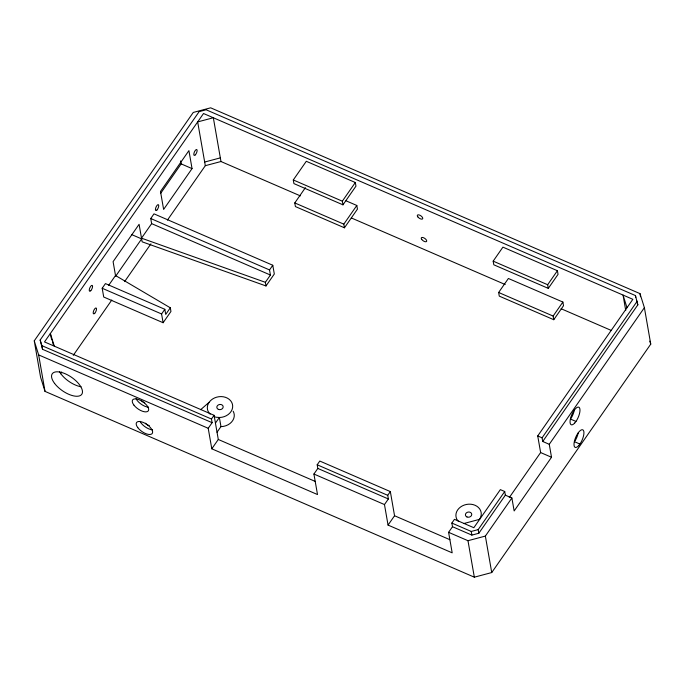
<?xml version="1.0" encoding="UTF-8"?>
<svg xmlns="http://www.w3.org/2000/svg" width="685" height="685" viewBox="0 0 685 685"><rect width="100%" height="100%" fill="white"/><g stroke="black" fill="none" stroke-linecap="round" stroke-linejoin="round"><path stroke-width="1.03" d="M34.25 340.856L193.264 112.443L210.663 107.819L639.987 293.617L644.388 307.668L650.75 344.144L491.736 572.557L474.337 577.181L45.013 391.383L40.612 377.332L34.25 340.856L38.651 354.907L45.013 391.383M212.119 422.688L42.547 349.307L40.15 340.034L199.164 111.621L206.125 109.78L635.449 295.569L637.846 304.842L542.726 441.474L549.259 444.308L551.519 457.272L514.152 510.95L511.883 497.986L505.35 495.161L504.717 491.513L500.35 489.629L473.832 527.715L454.463 519.333L451.86 523.066L452.502 526.714L448.598 532.322L452.186 552.838L388.052 525.087L384.473 504.562L388.369 498.963L387.736 495.315L390.339 491.582L319.784 461.048L317.189 464.79L317.823 468.437L313.918 474.037L317.506 494.553L211.793 448.803L208.214 428.288L212.119 422.688L211.477 419.04L214.08 415.307L44.508 341.918L203.522 113.513L632.846 299.311L537.725 435.943L540.628 452.554L509.28 497.575M160.59 193.427L181.157 163.886L180.635 160.889M170.317 307.813L170.95 311.461L163.116 322.721L103.718 297.016L102.193 288.265L105.439 283.599L164.837 309.303L165.727 314.406L170.317 307.813L115.517 275.516L108.624 285.405M265.994 285.953L265.36 282.306L141.512 238.175L151.633 223.627L150.743 218.524L153.997 213.857L272.776 265.258L274.308 274.017L265.994 285.953L142.146 241.822L139.089 224.312L113.094 261.653L115.637 276.243L141.641 238.902L131.648 234.578M192.048 168.604L163.629 209.43L160.487 191.457L188.914 150.631L192.048 168.604L181.157 163.886M60.443 373.779L61.667 372.024M73.278 355.335L111.792 300.021M124.627 281.586L150.914 243.826M167.414 220.125L205.312 165.684L220.972 161.523L300.364 195.884M163.116 322.721L161.583 313.97L164.837 309.303M293.291 179.958L306.289 161.292L355.327 182.51L355.96 186.157L342.962 204.832L293.925 183.606L293.291 179.958L342.329 201.184L342.962 204.832M346.028 200.808L356.817 205.474L357.45 209.122L344.452 227.797L295.415 206.579L294.781 202.931L305.416 187.647M265.36 282.306L270.421 275.036L269.53 269.933L272.776 265.258M342.329 201.184L355.327 182.51M344.452 227.797L343.819 224.149L356.817 205.474M215.441 423.107L219.371 417.456L220.964 426.575L217.034 432.226M211.793 448.803L218.292 439.47L214.08 415.307M493.174 261.148L502.918 247.139L557.41 270.721L558.044 274.368L548.3 288.376L493.808 264.795L493.174 261.148L547.658 284.729L548.3 288.376M498.637 292.478L508.39 278.478L562.882 302.059L563.515 305.707L553.763 319.707L499.279 296.125L498.637 292.478L553.129 316.059L553.763 319.707M547.658 284.729L557.41 270.721M388.052 525.087L394.551 515.745L390.339 491.582M553.129 316.059L562.882 302.059M451.86 523.066L471.237 531.449L478.19 529.608L504.717 491.513M542.726 441.474L542.083 437.826L637.213 301.195M452.502 526.714L471.871 535.096L478.832 533.255L505.35 495.161M448.598 532.322L467.975 540.705L485.365 536.081L511.883 497.986M549.259 444.308L644.388 307.668M200.645 409.69L209.105 402.326M204.678 162.037L220.339 157.875M464.028 523.477L479.688 519.316M220.964 426.575L221.418 426.609A12.75 10.378 -9.9 0 0 233.165 411.214M351.337 217.941L505.222 284.54M561.092 308.721L611.08 330.35M294.781 202.931L343.819 224.149M150.743 218.524L269.53 269.933M151.633 223.627L270.421 275.036M575.974 421.446L570.528 419.083A9.564 3.485 -66.6 0 0 574.27 410.289M579.921 444.06L574.475 441.697A9.564 3.485 -66.6 0 0 578.217 432.903M537.725 435.943L542.083 437.826M540.628 452.554L551.519 457.272M102.193 288.265L161.583 313.97M40.15 340.034L41.913 345.66L211.477 419.04M317.189 464.79L387.736 495.315M317.823 468.437L388.369 498.963M38.651 354.907L208.214 428.288M313.918 474.037L384.473 504.562M218.292 439.47L315.194 481.401M394.551 515.745L449.934 539.72M458.676 521.576L457.503 520.343A12.75 10.378 -9.9 0 1 468.763 504.177A12.75 10.378 -9.9 0 1 479.474 519.333M649.808 341.139L650.75 344.144M636.673 301.092L637.846 304.842M626.998 307.711L623.042 295.064L625.739 310.493M54.32 346.165L50.365 333.518L50.836 336.258M50.998 337.166L51.914 340.085M52.522 342.029L53.43 344.949M639.987 293.617L640.535 296.742M635.449 295.569L635.766 297.393M485.365 536.081L491.736 572.557M478.19 529.608L478.832 533.255M471.237 531.449L471.871 535.096M467.975 540.705L474.337 577.181M220.972 161.523L213.335 117.752L197.674 121.913L205.312 165.684M41.913 345.66L42.547 349.307M81.044 386.751A17.981 8.126 34.8 0 1 59.526 371.707M210.167 414.202A12.75 10.378 -9.9 0 1 214.465 397.976A12.75 10.378 -9.9 0 1 232.386 404.064A12.75 10.378 -9.9 0 1 219.825 417.49L216.546 417.285A12.75 10.378 -9.9 0 1 214.473 416.754M149.287 425.488A3.185 1.438 34.8 0 1 145.451 423.21M144.715 402.771A3.185 1.438 34.8 0 1 141.504 400.597M152.567 429.829A9.564 4.324 34.8 0 1 140.005 421.318M148.619 407.207A9.564 4.324 34.8 0 1 136.058 398.704M417.833 216.88A3.185 1.438 34.8 0 0 422.551 218.917A3.185 1.438 34.8 0 0 419.717 215.167A3.185 1.438 34.8 0 0 417.833 216.88M421.78 239.493A3.185 1.438 34.8 0 0 426.498 241.531A3.185 1.438 34.8 0 0 423.664 237.781A3.185 1.438 34.8 0 0 421.78 239.493M218.378 409.382A3.185 2.594 -9.9 0 0 223.173 406.899A3.185 2.594 -9.9 0 0 218.455 404.852A3.185 2.594 -9.9 0 0 218.378 409.382M54.594 383.42A17.981 8.126 34.8 0 0 81.207 394.937A17.981 8.126 34.8 0 0 65.212 373.753A17.981 8.126 34.8 0 0 54.594 383.42M574.681 423.073A9.564 3.485 -66.6 0 0 579.484 407.789A9.564 3.485 -66.6 0 0 570.896 417.054A9.564 3.485 -66.6 0 0 574.681 423.073M578.628 445.687A9.564 3.485 -66.6 0 0 583.432 430.411A9.564 3.485 -66.6 0 0 574.843 439.667A9.564 3.485 -66.6 0 0 578.628 445.687M90.788 290.68A3.185 1.165 -66.6 0 0 92.389 285.585A3.185 1.165 -66.6 0 0 89.529 288.676A3.185 1.165 -66.6 0 0 90.788 290.68M94.736 313.293A3.185 1.165 -66.6 0 0 96.337 308.199A3.185 1.165 -66.6 0 0 93.477 311.29A3.185 1.165 -66.6 0 0 94.736 313.293M137.805 427.663A9.564 4.324 34.8 0 0 151.959 433.785A9.564 4.324 34.8 0 0 143.448 422.517A9.564 4.324 34.8 0 0 137.805 427.663M133.858 405.041A9.564 4.324 34.8 0 0 148.011 411.171A9.564 4.324 34.8 0 0 139.5 399.903A9.564 4.324 34.8 0 0 133.858 405.041M195.353 154.827A3.185 1.165 -66.6 0 0 196.946 149.741A3.185 1.165 -66.6 0 0 194.086 152.823A3.185 1.165 -66.6 0 0 195.353 154.827M156.968 209.97A3.185 1.165 -66.6 0 0 158.569 204.875A3.185 1.165 -66.6 0 0 155.709 207.957A3.185 1.165 -66.6 0 0 156.968 209.97M466.956 516.952A3.185 2.594 -9.9 0 0 471.751 514.469A3.185 2.594 -9.9 0 0 467.033 512.431A3.185 2.594 -9.9 0 0 466.956 516.952"/></g></svg>
